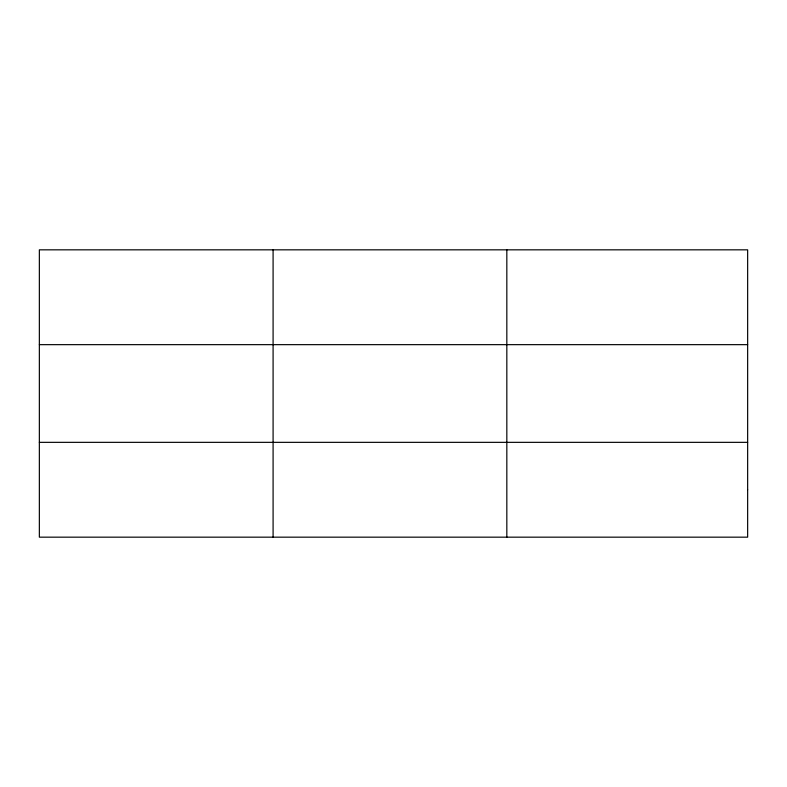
<?xml version="1.0" encoding="UTF-8"?>
<svg xmlns="http://www.w3.org/2000/svg" width="787" height="787" viewBox="0 0 787 787"><rect width="100%" height="100%" fill="white"/><g stroke="black" fill="none" stroke-linecap="round" stroke-linejoin="round"><path stroke-width="1.18" d="M273.089 249.833L273.089 537.167M506.828 249.833L506.828 537.167M39.35 344.657L747.65 344.657M39.35 442.343L747.65 442.343M747.65 489.76L747.65 537.167L39.35 537.167L39.35 249.833L747.65 249.833L747.65 489.76"/></g></svg>
